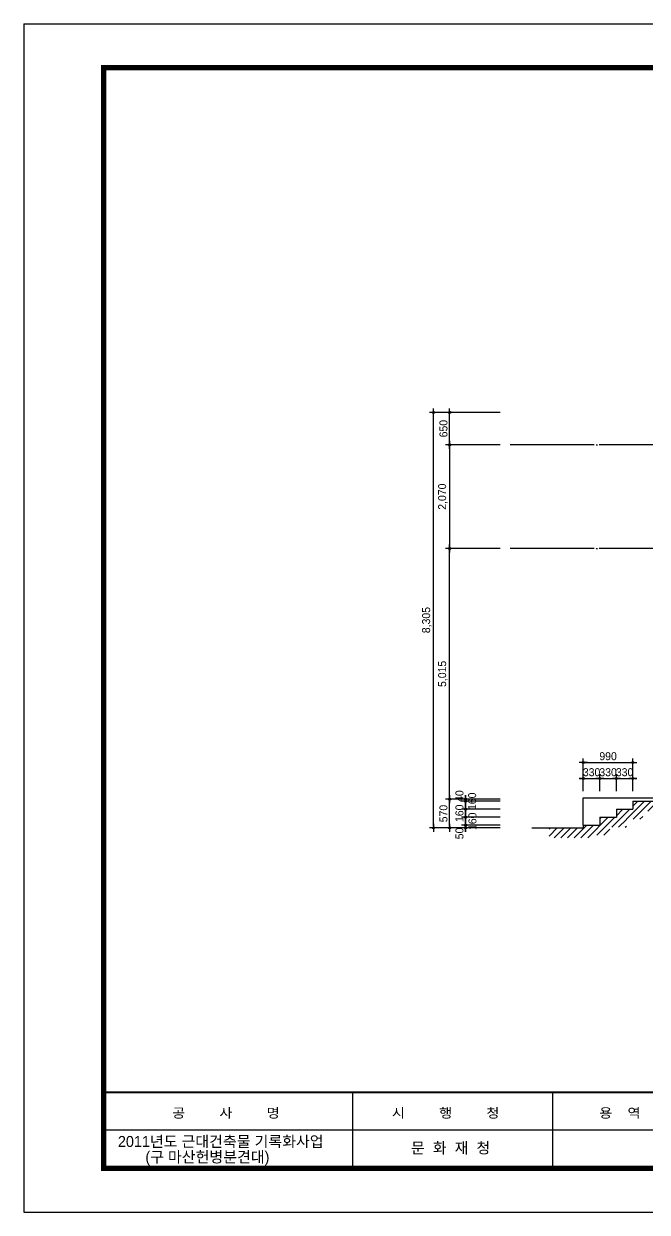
# Model space of a CAD drawing. Extents: x 216241 to 249881, y -129942 to -106182.
# Drawn here: x 216241 to 228705, y -129942 to -106182 of the extents above; entities that cross this region are included whole.
import ezdxf
from ezdxf.enums import TextEntityAlignment as Align

# ---------------------------------------------------------------- set-up
doc = ezdxf.new("R2010")
doc.units = 0
doc.header["$LTSCALE"] = 50
doc.header["$MEASUREMENT"] = 0
doc.header["$PDMODE"] = 35
doc.header["$PDSIZE"] = -10
doc.linetypes.add('CEN', pattern=[62, 60, -1, 0, -1])
doc.layers.get('0').update_dxf_attribs({"linetype": 'CONTINUOUS'})
doc.layers.get('DEFPOINTS').update_dxf_attribs({"linetype": 'CONTINUOUS'})
for name, color, linetype in [('CEN', 1, 'CEN'), ('COR', 4, 'CONTINUOUS'), ('h', 5, 'CONTINUOUS'), ('HAT', 5, 'CONTINUOUS'), ('SYM', 7, 'CONTINUOUS'), ('W-2', 2, 'CONTINUOUS'), ('WAL', 3, 'CONTINUOUS')]:
    doc.layers.add(name, color=color, linetype=linetype)
doc.styles.add('GHS', font='HYWULM_0.TTF')
doc.styles.add('HY울릉도M', font='HYWULM_0.TTF')
doc.styles.add('현창', font='HYWULM_0.TTF')
doc.dimstyles.new('STANDARD$0', dxfattribs={"dimscale": 30, "dimtxt": 3, "dimasz": 1, "dimexe": 2, "dimexo": 5, "dimgap": 0.9, "dimtad": 1, "dimtoh": 1, "dimdec": 4, "dimzin": 0, "dimdsep": 46, "dimlunit": 6, "dimtxsty": 'GHS', "dimblk1": 'DIMDOT', "dimblk2": 'DIMDOT', "dimsah": 1, "dimcen": 0.09, "dimadec": 0, "dimazin": 0, "dimtfac": 1, "dimtdec": 4, "dimtofl": 0, "dimtmove": 2, "dimatfit": 3, "dimldrblk": 'DIMDOT', "dimfxl": 1, "dimtolj": 1, "dimtzin": 0, "dimarcsym": 0})

# ---------------------------------------------------------------- blocks, each defined once
blk = doc.blocks.new('20')
at = {"layer": 'COR', "linetype": 'Continuous'}
for p, q in [((242847, -53606), (242847, -57398)), ((252847, -53606), (252847, -57398)), ((308324, -55502), (230424, -55502)), ((308324, -55502), (230424, -55502))]:
    blk.add_line(p, q, dxfattribs=at)
at = {"layer": 'COR', "linetype": 'Continuous', "const_width": 270}
blk.add_lwpolyline([(230424, -2398), (230424, -57398), (308324, -57398), (308324, -2398)], close=True, dxfattribs=at)
at = {"layer": 'COR', "linetype": 'Continuous', "const_width": 94.8}
blk.add_lwpolyline([(308324, -53606), (230424, -53606)], dxfattribs=at)
at = {"layer": 'HAT'}
for p, q in [((226424, -198), (226424, -59598)), ((226424, -198), (310524, -198)), ((226424, -59598), (310524, -59598))]:
    blk.add_line(p, q, dxfattribs=at)
at = {"layer": 'WAL', "linetype": 'Continuous', "style": 'HY울릉도M', "width": 1.1}
for s, p in [('공         사         명', (233841, -54872)), ('시         행         청', (244822, -54873)), ('용    역    회    사', (255184, -54873))]:
    blk.add_text(s, height=474.35, dxfattribs=at).set_placement(p)
at = {"layer": 'WAL', "linetype": 'Continuous', "style": 'HY울릉도M'}
blk.add_text('문  화  재  청', height=550, dxfattribs=at).set_placement((249739, -56656), align=Align.RIGHT)
blk = doc.blocks.new('DIMDOT')
at = {"linetype": 'Continuous'}
blk.add_line((-2, 0), (2, 0), dxfattribs=at)
for radius in [0.5, 0.25]:
    blk.add_circle((0, 0), radius, dxfattribs=at)
blk = doc.blocks.new('*D9')
at = {"layer": 'DEFPOINTS', "color": 0}
for p in [(225967, -114601), (224755, -116671), (225967, -116671)]:
    blk.add_point(p, dxfattribs=at)
at = {"layer": 'SYM', "color": 211, "lineweight": -2}
for p, q in [((225767, -114601), (224675, -114601)), ((224755, -114641), (224755, -116631)), ((225767, -116671), (224675, -116671))]:
    blk.add_line(p, q, dxfattribs=at)
at = {"layer": 'SYM', "color": 211, "lineweight": -2, "xscale": 40, "yscale": 40, "zscale": 40}
for p, rotation in [((224755, -114601), 90), ((224755, -116671), 270)]:
    blk.add_blockref('DIMDOT', p, dxfattribs=dict(at, rotation=rotation))
at = {"layer": 'SYM', "color": 0, "insert": (224620, -115636), "char_height": 160, "attachment_point": 5, "rotation": 90, "style": '현창'}
blk.add_mtext('\\A1;2,070', dxfattribs=at)
blk = doc.blocks.new('*D10')
at = {"layer": 'DEFPOINTS', "color": 0}
for p in [(224755, -116671), (225967, -116671), (225967, -121686)]:
    blk.add_point(p, dxfattribs=at)
at = {"layer": 'SYM', "color": 211, "lineweight": -2}
for p, q in [((225767, -116671), (224675, -116671)), ((224755, -121646), (224755, -116711)), ((225767, -121686), (224675, -121686))]:
    blk.add_line(p, q, dxfattribs=at)
at = {"layer": 'SYM', "color": 211, "lineweight": -2, "xscale": 40, "yscale": 40, "zscale": 40}
for p, rotation in [((224755, -116671), 90), ((224755, -121686), 270)]:
    blk.add_blockref('DIMDOT', p, dxfattribs=dict(at, rotation=rotation))
at = {"layer": 'SYM', "color": 0, "insert": (224620, -119179), "char_height": 160, "attachment_point": 5, "rotation": 90, "style": '현창'}
blk.add_mtext('\\A1;5,015', dxfattribs=at)
blk = doc.blocks.new('*D11')
at = {"layer": 'DEFPOINTS', "color": 0}
for p in [(224755, -113951), (225967, -113951), (225967, -114601)]:
    blk.add_point(p, dxfattribs=at)
at = {"layer": 'SYM', "color": 211, "lineweight": -2}
for p, q in [((225767, -113951), (224675, -113951)), ((224755, -114561), (224755, -113991)), ((225767, -114601), (224675, -114601))]:
    blk.add_line(p, q, dxfattribs=at)
at = {"layer": 'SYM', "color": 211, "lineweight": -2, "xscale": 40, "yscale": 40, "zscale": 40}
for p, rotation in [((224755, -113951), 90), ((224755, -114601), 270)]:
    blk.add_blockref('DIMDOT', p, dxfattribs=dict(at, rotation=rotation))
at = {"layer": 'SYM', "color": 0, "insert": (224632, -114276), "char_height": 160, "attachment_point": 5, "rotation": 90, "style": '현창'}
blk.add_mtext('\\A1;650', dxfattribs=at)
blk = doc.blocks.new('*D12')
at = {"layer": 'DEFPOINTS', "color": 0}
for p in [(225075, -121686), (225967, -121686), (225967, -121726)]:
    blk.add_point(p, dxfattribs=at)
at = {"layer": 'SYM', "color": 211, "lineweight": -2}
for p, q in [((225075, -121646), (225075, -121606)), ((225767, -121686), (224995, -121686)), ((225767, -121726), (224995, -121726)), ((225075, -121726), (225075, -121686)), ((225075, -121766), (225075, -121806))]:
    blk.add_line(p, q, dxfattribs=at)
at = {"layer": 'SYM', "color": 211, "lineweight": -2, "xscale": 40, "yscale": 40, "zscale": 40}
for p, rotation in [((225075, -121686), 270), ((225075, -121726), 90)]:
    blk.add_blockref('DIMDOT', p, dxfattribs=dict(at, rotation=rotation))
at = {"layer": 'SYM', "color": 0, "insert": (224952, -121622), "char_height": 160, "attachment_point": 5, "rotation": 90, "style": '현창'}
blk.add_mtext('\\A1;40', dxfattribs=at)
blk = doc.blocks.new('*D13')
at = {"layer": 'DEFPOINTS', "color": 0}
for p in [(225075, -121726), (225967, -121726), (225967, -121886)]:
    blk.add_point(p, dxfattribs=at)
at = {"layer": 'SYM', "color": 211, "lineweight": -2}
for p, q in [((225075, -121686), (225075, -121646)), ((225767, -121726), (224995, -121726)), ((225767, -121886), (224995, -121886)), ((225075, -121886), (225075, -121726)), ((225075, -121926), (225075, -121966))]:
    blk.add_line(p, q, dxfattribs=at)
at = {"layer": 'SYM', "color": 211, "lineweight": -2, "xscale": 40, "yscale": 40, "zscale": 40}
for p, rotation in [((225075, -121726), 270), ((225075, -121886), 90)]:
    blk.add_blockref('DIMDOT', p, dxfattribs=dict(at, rotation=rotation))
at = {"layer": 'SYM', "color": 0, "insert": (225206, -121726), "char_height": 160, "attachment_point": 5, "rotation": 90, "style": '현창'}
blk.add_mtext('\\A1;160', dxfattribs=at)
blk = doc.blocks.new('*D14')
at = {"layer": 'DEFPOINTS', "color": 0}
for p in [(225075, -121886), (225967, -121886), (225967, -122046)]:
    blk.add_point(p, dxfattribs=at)
at = {"layer": 'SYM', "color": 211, "lineweight": -2}
for p, q in [((225767, -121886), (224995, -121886)), ((225075, -121846), (225075, -121806)), ((225075, -122046), (225075, -121886)), ((225767, -122046), (224995, -122046)), ((225075, -122086), (225075, -122126))]:
    blk.add_line(p, q, dxfattribs=at)
at = {"layer": 'SYM', "color": 211, "lineweight": -2, "xscale": 40, "yscale": 40, "zscale": 40}
for p, rotation in [((225075, -121886), 270), ((225075, -122046), 90)]:
    blk.add_blockref('DIMDOT', p, dxfattribs=dict(at, rotation=rotation))
at = {"layer": 'SYM', "color": 0, "insert": (224952, -121966), "char_height": 160, "attachment_point": 5, "rotation": 90, "style": '현창'}
blk.add_mtext('\\A1;160', dxfattribs=at)
blk = doc.blocks.new('*D15')
at = {"layer": 'DEFPOINTS', "color": 0}
for p in [(225075, -122046), (225967, -122046), (225967, -122206)]:
    blk.add_point(p, dxfattribs=at)
at = {"layer": 'SYM', "color": 211, "lineweight": -2}
for p, q in [((225767, -122046), (224995, -122046)), ((225075, -122006), (225075, -121966)), ((225075, -122206), (225075, -122046)), ((225767, -122206), (224995, -122206)), ((225075, -122246), (225075, -122286))]:
    blk.add_line(p, q, dxfattribs=at)
at = {"layer": 'SYM', "color": 211, "lineweight": -2, "xscale": 40, "yscale": 40, "zscale": 40}
for p, rotation in [((225075, -122046), 270), ((225075, -122206), 90)]:
    blk.add_blockref('DIMDOT', p, dxfattribs=dict(at, rotation=rotation))
at = {"layer": 'SYM', "color": 0, "insert": (225212, -122126), "char_height": 160, "attachment_point": 5, "rotation": 90, "style": '현창'}
blk.add_mtext('\\A1;160', dxfattribs=at)
blk = doc.blocks.new('*D16')
at = {"layer": 'DEFPOINTS', "color": 0}
for p in [(225075, -122206), (225967, -122206), (225967, -122256)]:
    blk.add_point(p, dxfattribs=at)
at = {"layer": 'SYM', "color": 211, "lineweight": -2}
for p, q in [((225075, -122166), (225075, -122126)), ((225767, -122206), (224995, -122206)), ((225767, -122256), (224995, -122256)), ((225075, -122256), (225075, -122206)), ((225075, -122296), (225075, -122336))]:
    blk.add_line(p, q, dxfattribs=at)
at = {"layer": 'SYM', "color": 211, "lineweight": -2, "xscale": 40, "yscale": 40, "zscale": 40}
for p, rotation in [((225075, -122206), 270), ((225075, -122256), 90)]:
    blk.add_blockref('DIMDOT', p, dxfattribs=dict(at, rotation=rotation))
at = {"layer": 'SYM', "color": 0, "insert": (224952, -122369), "char_height": 160, "attachment_point": 5, "rotation": 90, "style": '현창'}
blk.add_mtext('\\A1;50', dxfattribs=at)
blk = doc.blocks.new('*D17')
at = {"layer": 'DEFPOINTS', "color": 0}
for p in [(224755, -121686), (225967, -121686), (225967, -122256)]:
    blk.add_point(p, dxfattribs=at)
at = {"layer": 'SYM', "color": 211, "lineweight": -2}
for p, q in [((225767, -121686), (224675, -121686)), ((224755, -122216), (224755, -121726)), ((225767, -122256), (224675, -122256))]:
    blk.add_line(p, q, dxfattribs=at)
at = {"layer": 'SYM', "color": 211, "lineweight": -2, "xscale": 40, "yscale": 40, "zscale": 40}
for p, rotation in [((224755, -121686), 90), ((224755, -122256), 270)]:
    blk.add_blockref('DIMDOT', p, dxfattribs=dict(at, rotation=rotation))
at = {"layer": 'SYM', "color": 0, "insert": (224632, -121971), "char_height": 160, "attachment_point": 5, "rotation": 90, "style": '현창'}
blk.add_mtext('\\A1;570', dxfattribs=at)
blk = doc.blocks.new('*D18')
at = {"layer": 'DEFPOINTS', "color": 0}
for p in [(228418, -121269), (228088, -121726), (228418, -121726)]:
    blk.add_point(p, dxfattribs=at)
at = {"layer": 'SYM', "color": 211, "lineweight": -2}
for p, q in [((228048, -121269), (228008, -121269)), ((228088, -121526), (228088, -121189)), ((228088, -121269), (228418, -121269)), ((228418, -121526), (228418, -121189)), ((228458, -121269), (228498, -121269))]:
    blk.add_line(p, q, dxfattribs=at)
at = {"layer": 'SYM', "color": 211, "lineweight": -2, "xscale": 40, "yscale": 40, "zscale": 40}
blk.add_blockref('DIMDOT', (228088, -121269), dxfattribs=at)
at = {"layer": 'SYM', "color": 211, "lineweight": -2, "xscale": 40, "yscale": 40, "zscale": 40, "rotation": 180}
blk.add_blockref('DIMDOT', (228418, -121269), dxfattribs=at)
at = {"layer": 'SYM', "color": 0, "insert": (228253, -121146), "char_height": 160, "attachment_point": 5, "style": '현창'}
blk.add_mtext('\\A1;330', dxfattribs=at)
blk = doc.blocks.new('*D19')
at = {"layer": 'DEFPOINTS', "color": 0}
for p in [(228088, -121269), (227758, -121726), (228088, -121726)]:
    blk.add_point(p, dxfattribs=at)
at = {"layer": 'SYM', "color": 211, "lineweight": -2}
for p, q in [((227718, -121269), (227678, -121269)), ((227758, -121526), (227758, -121189)), ((227758, -121269), (228088, -121269)), ((228088, -121526), (228088, -121189)), ((228128, -121269), (228168, -121269))]:
    blk.add_line(p, q, dxfattribs=at)
at = {"layer": 'SYM', "color": 211, "lineweight": -2, "xscale": 40, "yscale": 40, "zscale": 40}
blk.add_blockref('DIMDOT', (227758, -121269), dxfattribs=at)
at = {"layer": 'SYM', "color": 211, "lineweight": -2, "xscale": 40, "yscale": 40, "zscale": 40, "rotation": 180}
blk.add_blockref('DIMDOT', (228088, -121269), dxfattribs=at)
at = {"layer": 'SYM', "color": 0, "insert": (227923, -121146), "char_height": 160, "attachment_point": 5, "style": '현창'}
blk.add_mtext('\\A1;330', dxfattribs=at)
blk = doc.blocks.new('*D20')
at = {"layer": 'DEFPOINTS', "color": 0}
for p in [(227758, -121269), (227428, -121726), (227758, -121726)]:
    blk.add_point(p, dxfattribs=at)
at = {"layer": 'SYM', "color": 211, "lineweight": -2}
for p, q in [((227388, -121269), (227348, -121269)), ((227428, -121526), (227428, -121189)), ((227428, -121269), (227758, -121269)), ((227758, -121526), (227758, -121189)), ((227798, -121269), (227838, -121269))]:
    blk.add_line(p, q, dxfattribs=at)
at = {"layer": 'SYM', "color": 211, "lineweight": -2, "xscale": 40, "yscale": 40, "zscale": 40}
blk.add_blockref('DIMDOT', (227428, -121269), dxfattribs=at)
at = {"layer": 'SYM', "color": 211, "lineweight": -2, "xscale": 40, "yscale": 40, "zscale": 40, "rotation": 180}
blk.add_blockref('DIMDOT', (227758, -121269), dxfattribs=at)
at = {"layer": 'SYM', "color": 0, "insert": (227593, -121146), "char_height": 160, "attachment_point": 5, "style": '현창'}
blk.add_mtext('\\A1;330', dxfattribs=at)
blk = doc.blocks.new('*D21')
at = {"layer": 'DEFPOINTS', "color": 0}
for p in [(228418, -120949), (227428, -121726), (228418, -121726)]:
    blk.add_point(p, dxfattribs=at)
at = {"layer": 'SYM', "color": 211, "lineweight": -2}
for p, q in [((227428, -121526), (227428, -120869)), ((228418, -121526), (228418, -120869)), ((227468, -120949), (228378, -120949))]:
    blk.add_line(p, q, dxfattribs=at)
at = {"layer": 'SYM', "color": 211, "lineweight": -2, "xscale": 40, "yscale": 40, "zscale": 40, "rotation": 180}
blk.add_blockref('DIMDOT', (227428, -120949), dxfattribs=at)
at = {"layer": 'SYM', "color": 211, "lineweight": -2, "xscale": 40, "yscale": 40, "zscale": 40}
blk.add_blockref('DIMDOT', (228418, -120949), dxfattribs=at)
at = {"layer": 'SYM', "color": 0, "insert": (227923, -120826), "char_height": 160, "attachment_point": 5, "style": '현창'}
blk.add_mtext('\\A1;990', dxfattribs=at)
blk = doc.blocks.new('*D29')
at = {"layer": 'DEFPOINTS', "color": 0}
for p in [(224435, -113951), (225967, -113951), (225967, -122256)]:
    blk.add_point(p, dxfattribs=at)
at = {"layer": 'SYM', "color": 211, "lineweight": -2}
for p, q in [((225767, -113951), (224355, -113951)), ((224435, -122216), (224435, -113991)), ((225767, -122256), (224355, -122256))]:
    blk.add_line(p, q, dxfattribs=at)
at = {"layer": 'SYM', "color": 211, "lineweight": -2, "xscale": 40, "yscale": 40, "zscale": 40}
for p, rotation in [((224435, -113951), 90), ((224435, -122256), 270)]:
    blk.add_blockref('DIMDOT', p, dxfattribs=dict(at, rotation=rotation))
at = {"layer": 'SYM', "color": 0, "insert": (224300, -118104), "char_height": 160, "attachment_point": 5, "rotation": 90, "style": '현창'}
blk.add_mtext('\\A1;8,305', dxfattribs=at)

msp = doc.modelspace()

# ---------------------------------------------------------------- hatches: boundary and pattern name
at = {"layer": 'HAT'}
h = msp.add_hatch(dxfattribs=at)
h.set_pattern_fill('ANSI31', color=256, scale=30, style=0)
h.set_pattern_definition([(45, (279556.54, -210237.9), (-67.35192, 67.35192), [])])
h.paths.add_polyline_path([(231457.98136, -121741.34773), (231822.98136, -121741.34773), (231822.98136, -121576.34773), (233792.98136, -121576.34773), (233792.98136, -121376.34773), (231622.98136, -121376.34773), (231622.98136, -121541.34773), (231257.98136, -121541.34773), (231257.98136, -121686.34773), (229492.98136, -121686.34773), (229492.98136, -121886.34773), (231457.98136, -121886.34773)])
h.paths.add_polyline_path([(229492.98136, -121686.34773), (229092.98136, -121686.34773), (229092.98136, -121726.34773), (228417.98136, -121726.34773), (228417.98136, -121886.34773), (228087.98136, -121886.34773), (228087.98136, -122046.34773), (227757.98136, -122046.34773), (227757.98136, -122206.34773), (227427.98136, -122206.34773), (227427.98136, -122256.34773), (226741.99409, -122256.34773), (226741.99409, -122456.34773), (227627.98136, -122456.34773), (227627.98136, -122406.34773), (227957.98136, -122406.34773), (227957.98136, -122246.34773), (228287.98136, -122246.34773), (228287.98136, -122086.34773), (228617.98136, -122086.34773), (228617.98136, -121926.34773), (229292.98136, -121926.34773), (229292.98136, -121886.34773), (229492.98136, -121886.34773)])
h.paths.add_polyline_path([(238002.98136, -121376.34773), (233792.98136, -121376.34773), (233792.98136, -121576.34773), (238002.98136, -121576.34773)])

# ---------------------------------------------------------------- linework, layer by layer
at = {"layer": 'CEN'}
for p, q in [((233845.525, -114597.75263), (225966.70983, -114601.68027)), ((233845.52598, -116671.34773), (225966.70983, -116671.34773))]:
    msp.add_line(p, q, dxfattribs=at)
at = {"layer": 'h'}
for p, q in [((227427.98136, -122206.34773), (227427.98136, -121656.34773)), ((227427.98136, -121656.34773), (229092.98136, -121656.34773))]:
    msp.add_line(p, q, dxfattribs=at)
at = {"layer": 'W-2'}
for p, q in [((228087.98136, -121886.34773), (228087.98136, -122046.34773)), ((228087.98136, -121886.34773), (228417.98136, -121886.34773)), ((228417.98136, -121726.34773), (228417.98136, -121886.34773)), ((228417.98136, -121726.34773), (229092.98136, -121726.34773)), ((227757.98136, -122046.34773), (227757.98136, -122206.34773)), ((227757.98136, -122046.34773), (228087.98136, -122046.34773)), ((226396.40414, -122256.34773), (227427.98136, -122256.34773)), ((227427.98136, -122206.34773), (227427.98136, -122256.34773)), ((227427.98136, -122206.34773), (227757.98136, -122206.34773))]:
    msp.add_line(p, q, dxfattribs=at)

# ---------------------------------------------------------------- block references
at = {"layer": 'WAL', "xscale": 0.4000000000232831, "yscale": 0.4000000000232831, "zscale": 0.4000000000000001}
msp.add_blockref('20', (125671.26722, -106102.54601), dxfattribs=at)

# ---------------------------------------------------------------- texts
at = {"layer": 'WAL', "linetype": 'Continuous', "style": 'HY울릉도M'}
for s, p in [('2011년도 근대건축물 기록화사업', (218122.88585, -128637.35758)), ('(구 마산헌병분견대)', (218672.1343, -128945.71535))]:
    msp.add_text(s, height=220, dxfattribs=at).set_placement(p)

# ---------------------------------------------------------------- dimensions: what is measured, and where the dimension line sits
at = {"layer": 'SYM'}
for base, p1, p2, angle, picture, middle in [((224435.42201, -113951.34773), (225966.70983, -122256.34773), (225966.70983, -113951.34773), 270, '*D29', (224299.86942, -118103.84773)), ((224755.42201, -113951.34773), (225966.70983, -114601.34773), (225966.70983, -113951.34773), 270, '*D11', (224632.11975, -114276.34773)), ((224755.42201, -116671.34773), (225966.70983, -114601.34773), (225966.70983, -116671.34773), 90, '*D9', (224619.97594, -115636.34773)), ((224755.42201, -116671.34773), (225966.70983, -121686.34773), (225966.70983, -116671.34773), 270, '*D10', (224619.97594, -119178.84773)), ((228417.98136, -120948.85294), (227427.98136, -121726.34773), (228417.98136, -121726.34773), 180, '*D21', (227922.98136, -120825.55068)), ((227757.98136, -121268.85294), (227427.98136, -121726.34773), (227757.98136, -121726.34773), 180, '*D20', (227592.98136, -121145.6572)), ((228087.98136, -121268.85294), (227757.98136, -121726.34773), (228087.98136, -121726.34773), 180, '*D19', (227922.98136, -121145.6572)), ((228417.98136, -121268.85294), (228087.98136, -121726.34773), (228417.98136, -121726.34773), 180, '*D18', (228252.98136, -121145.6572)), ((224755.42201, -121686.34773), (225966.70983, -122256.34773), (225966.70983, -121686.34773), 270, '*D17', (224632.22627, -121971.34773)), ((225075.42201, -121886.34773), (225966.70983, -122046.34773), (225966.70983, -121886.34773), 270, '*D14', (224952.11975, -121966.34773))]:
    dim = msp.add_linear_dim(base=base, p1=p1, p2=p2, angle=angle, dimstyle='STANDARD$0', override={"dimscale": 40, "dimtxt": 4, "dimgap": 1, "dimtoh": 0, "dimdle": 2, "dimclrd": 211, "dimclre": 211, "dimtix": 1, "dimtofl": 1}, dxfattribs=at)
    dim.commit()
    dim.dimension.update_dxf_attribs({"geometry": picture, "text_midpoint": middle})
for base, p1, p2, picture, middle in [((225075.42201, -121686.34773), (225966.70983, -121726.34773), (225966.70983, -121686.34773), '*D12', (224952.22627, -121622.31664)), ((225075.42201, -121726.34773), (225966.70983, -121886.34773), (225966.70983, -121726.34773), '*D13', (225206.39979, -121726.34773)), ((225075.42201, -122206.34773), (225966.70983, -122256.34773), (225966.70983, -122206.34773), '*D16', (224952.22627, -122368.60524)), ((225075.42201, -122046.34773), (225966.70983, -122206.34773), (225966.70983, -122046.34773), '*D15', (225212.14271, -122125.8605))]:
    dim = msp.add_linear_dim(base=base, p1=p1, p2=p2, angle=270, dimstyle='STANDARD$0', override={"dimscale": 40, "dimtxt": 4, "dimgap": 1, "dimtoh": 0, "dimdle": 2, "dimclrd": 211, "dimclre": 211, "dimtix": 1, "dimtofl": 1}, dxfattribs=at)
    dim.commit()
    dim.dimension.update_dxf_attribs({"geometry": picture, "text_midpoint": middle, "dimtype": 128})

doc.saveas('drawing.dxf')
